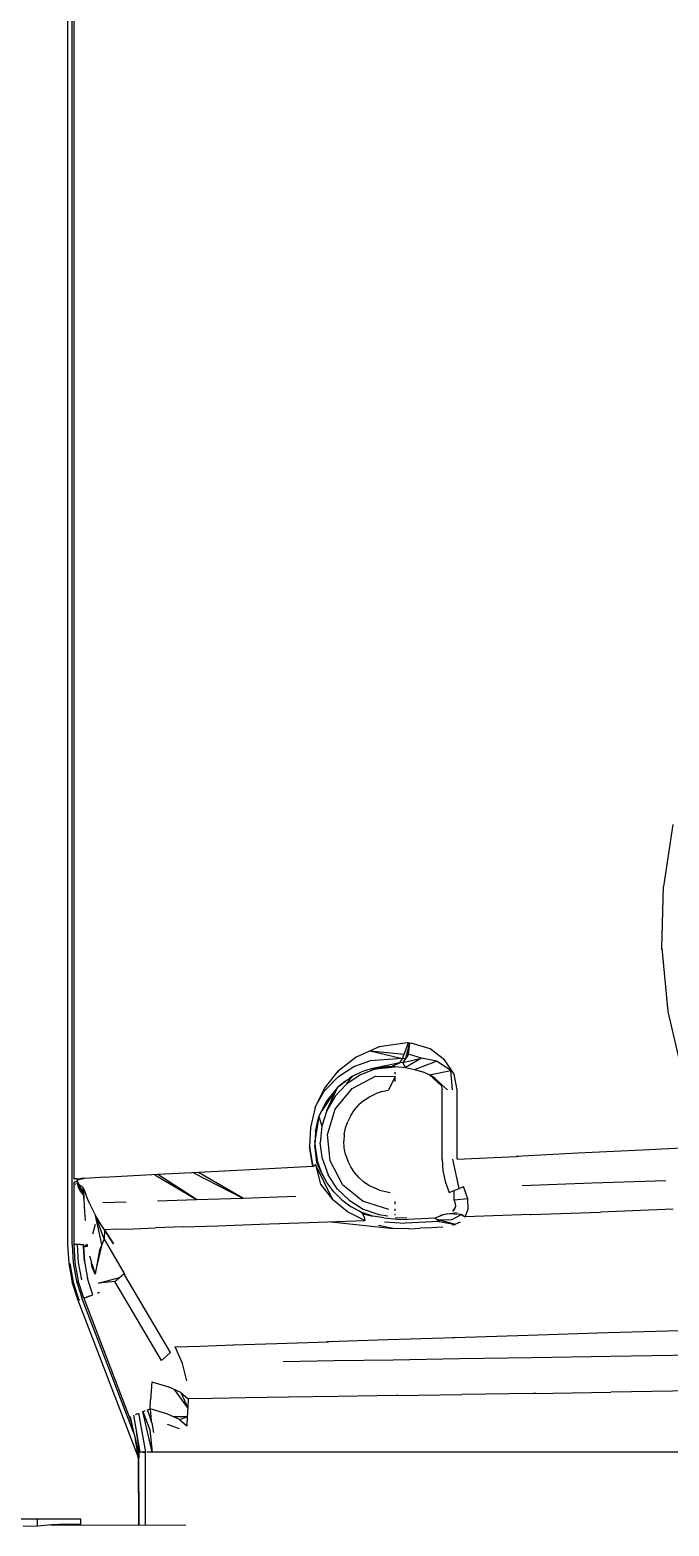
# Model space of a CAD drawing. Header units: millimetres. Extents: x -57554 to 16546, y 2142 to 98430.
# Drawn here: x -25948 to -25732, y 75161 to 75668 of the extents above; entities that cross this region are included whole.
import ezdxf

# ---------------------------------------------------------------- set-up
doc = ezdxf.new("R2010")
doc.units = ezdxf.units.MM

msp = doc.modelspace()

# ---------------------------------------------------------------- linework, layer by layer
at = {"color": 2, "linetype": 'Continuous'}
for p, q in [((-25935.37, 76247.19), (-25935.37, 75256.56)), ((-25933.87, 75256.56), (-25933.87, 76247.19)), ((-25933.33, 76061.5), (-25933.33, 75278.81)), ((-25730.28, 75398.76), (-25733.49, 75377.8)), ((-25734.09, 75356.86), (-25733.49, 75377.8)), ((-25734.04, 75356.34), (-25734.09, 75356.86)), ((-25734.09, 75356.86), (-25732.02, 75335.44)), ((-25732.02, 75335.44), (-25726.86, 75313.1)), ((-25837.6, 75320.02), (-25843.7, 75315.18)), ((-25829.85, 75323.49), (-25837.6, 75320.02)), ((-25832.91, 75322.12), (-25821.98, 75319.47)), ((-25832.91, 75322.12), (-25821.34, 75321.04)), ((-25820.3, 75324.86), (-25829.85, 75323.49)), ((-25821.92, 75319.56), (-25819.85, 75324.84)), ((-25819.83, 75321.01), (-25821.8, 75318.14)), ((-25820.75, 75319.67), (-25819.39, 75324.81)), ((-25820.3, 75324.86), (-25819.85, 75324.84)), ((-25819.85, 75324.84), (-25819.39, 75324.81)), ((-25819.83, 75321.01), (-25819.39, 75324.81)), ((-25815.52, 75319.66), (-25819.83, 75321.01)), ((-25819.39, 75324.81), (-25818.94, 75324.76)), ((-25812.55, 75322.75), (-25818.94, 75324.76)), ((-25807.64, 75319.07), (-25812.55, 75322.75)), ((-25848.32, 75309.37), (-25843.7, 75315.18)), ((-25843.7, 75315.18), (-25844.07, 75314.73)), ((-25843.62, 75313.44), (-25838.4, 75316.77)), ((-25838.81, 75313.51), (-25835.81, 75314.98)), ((-25838.4, 75316.77), (-25832.96, 75318.76)), ((-25830.98, 75316.02), (-25836.2, 75313.97)), ((-25832.54, 75316.07), (-25835.81, 75314.98)), ((-25821.98, 75319.47), (-25832.96, 75318.76)), ((-25822.85, 75318.11), (-25832.54, 75316.07)), ((-25832.54, 75316.07), (-25829.03, 75316.73)), ((-25824.37, 75316.65), (-25831.68, 75315.74)), ((-25830.98, 75316.02), (-25825.42, 75316.87)), ((-25830.98, 75316.02), (-25825.43, 75316.87)), ((-25829.03, 75316.73), (-25830.98, 75316.02)), ((-25830.98, 75316.02), (-25824.37, 75316.65)), ((-25829.03, 75316.73), (-25825.44, 75316.88)), ((-25829.03, 75316.73), (-25825.42, 75316.88)), ((-25822.85, 75318.11), (-25825.43, 75316.87)), ((-25825.43, 75316.87), (-25825.37, 75316.88)), ((-25825.43, 75316.87), (-25825.08, 75316.87)), ((-25825.38, 75316.88), (-25822.85, 75318.11)), ((-25825.08, 75316.87), (-25824.72, 75316.86)), ((-25824.72, 75316.86), (-25824.37, 75316.84)), ((-25824.37, 75316.84), (-25820.92, 75316.46)), ((-25824.37, 75314.17), (-25824.37, 75314.86)), ((-25824.37, 75314.55), (-25824.37, 75314.86)), ((-25822.85, 75318.11), (-25821.92, 75319.56)), ((-25821.8, 75318.14), (-25822.85, 75318.11)), ((-25821.92, 75319.56), (-25820.75, 75319.67)), ((-25821.8, 75318.14), (-25815.52, 75319.66)), ((-25820.92, 75316.46), (-25821.8, 75318.14)), ((-25815.52, 75319.66), (-25820.92, 75316.46)), ((-25820.92, 75316.46), (-25817.83, 75315.83)), ((-25817.83, 75315.83), (-25810.35, 75318.62)), ((-25817.83, 75315.83), (-25815.13, 75314.99)), ((-25810.35, 75318.62), (-25815.52, 75319.66)), ((-25812.82, 75313.99), (-25815.13, 75314.99)), ((-25812.82, 75313.99), (-25805.58, 75315.49)), ((-25805.58, 75315.49), (-25810.35, 75318.62)), ((-25804.45, 75314.22), (-25807.64, 75319.07)), ((-25804.92, 75308.91), (-25805.58, 75315.49)), ((-25848.41, 75308.49), (-25843.62, 75313.44)), ((-25840.85, 75310.82), (-25844.69, 75306.73)), ((-25841.51, 75311.73), (-25843.91, 75309.68)), ((-25843.18, 75310.3), (-25843.91, 75309.68)), ((-25838.81, 75313.51), (-25843.18, 75310.3)), ((-25841.51, 75311.73), (-25838.81, 75313.51)), ((-25836.2, 75313.97), (-25840.85, 75310.82)), ((-25840.85, 75310.82), (-25838.81, 75313.51)), ((-25838.98, 75309.35), (-25831.04, 75313.58)), ((-25831.04, 75313.58), (-25824.37, 75313.42)), ((-25824.37, 75313.42), (-25826.64, 75308.76)), ((-25824.37, 75314.17), (-25824.37, 75314.55)), ((-25824.37, 75312.59), (-25824.37, 75313.42)), ((-25824.37, 75311.72), (-25824.37, 75312.59)), ((-25812.82, 75313.99), (-25808.72, 75310.23)), ((-25810.94, 75312.84), (-25812.82, 75313.99)), ((-25809.56, 75311.56), (-25810.94, 75312.84)), ((-25806.64, 75308.91), (-25809.56, 75311.56)), ((-25809.56, 75311.56), (-25808.72, 75310.23)), ((-25808.72, 75310.23), (-25808.45, 75308.91)), ((-25803.38, 75308.91), (-25804.45, 75314.22)), ((-25851.47, 75302.89), (-25848.32, 75309.37)), ((-25850.53, 75304.82), (-25848.41, 75308.49)), ((-25847.73, 75304.99), (-25850.22, 75299.88)), ((-25843.91, 75309.68), (-25849.28, 75301.8)), ((-25843.91, 75309.68), (-25847.73, 75304.99)), ((-25847.54, 75301.9), (-25843.91, 75309.68)), ((-25844.69, 75306.73), (-25847.54, 75301.9)), ((-25844.7, 75302.4), (-25838.98, 75309.35)), ((-25834.97, 75305.31), (-25836.68, 75303.81)), ((-25834.97, 75305.31), (-25833.07, 75306.57)), ((-25833.07, 75306.57), (-25831.03, 75307.58)), ((-25828.87, 75308.31), (-25831.03, 75307.58)), ((-25828.87, 75308.31), (-25826.64, 75308.76)), ((-25808.45, 75285.38), (-25808.45, 75308.91)), ((-25803.38, 75285.38), (-25803.38, 75308.91)), ((-25851.47, 75302.89), (-25853.12, 75296.18)), ((-25850.22, 75299.88), (-25851.58, 75291.5)), ((-25851.45, 75294.83), (-25850.22, 75299.88)), ((-25850.22, 75299.88), (-25849.26, 75296.56)), ((-25847.54, 75301.9), (-25849.26, 75296.56)), ((-25847.32, 75293.79), (-25844.7, 75302.4)), ((-25839.45, 75300.2), (-25840.45, 75298.16)), ((-25839.45, 75300.2), (-25838.18, 75302.1)), ((-25838.18, 75302.1), (-25836.68, 75303.81)), ((-25853.12, 75296.18), (-25853.39, 75289.57)), ((-25851.45, 75294.83), (-25851.63, 75290.14)), ((-25849.26, 75296.56), (-25849.76, 75290.97)), ((-25841.63, 75293.77), (-25841.18, 75296)), ((-25841.18, 75296), (-25840.45, 75298.16)), ((-25853.39, 75289.57), (-25852.34, 75282.91)), ((-25852.34, 75282.91), (-25853.39, 75289.57)), ((-25850.92, 75284.27), (-25851.63, 75290.14)), ((-25851.63, 75290.14), (-25850.87, 75285.25)), ((-25850.87, 75285.25), (-25851.58, 75291.5)), ((-25849.02, 75285.4), (-25849.76, 75290.97)), ((-25846.45, 75284.83), (-25847.32, 75293.79)), ((-25841.63, 75293.77), (-25841.78, 75291.5)), ((-25841.63, 75289.23), (-25841.78, 75291.5)), ((-25717.81, 75289.64), (-25740.56, 75288.52)), ((-25850.87, 75285.25), (-25850.78, 75284.86)), ((-25850.78, 75284.86), (-25849.43, 75281.07)), ((-25849.02, 75285.4), (-25847.08, 75280.14)), ((-25842.22, 75276.89), (-25846.45, 75284.83)), ((-25841.18, 75286.99), (-25841.63, 75289.23)), ((-25841.18, 75286.99), (-25840.45, 75284.84)), ((-25839.45, 75282.79), (-25840.45, 75284.84)), ((-25808.45, 75285.38), (-25808.2, 75281.62)), ((-25802.73, 75275.53), (-25804.91, 75285.38)), ((-25803.38, 75285.38), (-25783.44, 75286.38)), ((-25762.47, 75287.43), (-25783.44, 75286.38)), ((-25783.44, 75286.38), (-25782.52, 75286.43)), ((-25740.56, 75288.52), (-25762.47, 75287.43)), ((-25915.11, 75279.69), (-25923.24, 75279.27)), ((-25904.77, 75280.22), (-25915.11, 75279.69)), ((-25905.87, 75280.17), (-25891.7, 75271.76)), ((-25891.05, 75280.93), (-25904.77, 75280.22)), ((-25891.7, 75271.76), (-25904.77, 75280.22)), ((-25892.7, 75280.84), (-25876.04, 75272.27)), ((-25873.62, 75281.82), (-25891.05, 75280.93)), ((-25876.04, 75272.27), (-25891.05, 75280.93)), ((-25852.34, 75282.91), (-25873.62, 75281.82)), ((-25852.34, 75282.91), (-25851.45, 75283.6)), ((-25852.34, 75282.91), (-25851.45, 75283.6)), ((-25851.45, 75283.6), (-25849.66, 75277)), ((-25845.52, 75271.7), (-25851.45, 75283.6)), ((-25849.43, 75281.07), (-25850.92, 75284.27)), ((-25847.55, 75277.54), (-25849.44, 75281.11)), ((-25847.55, 75277.54), (-25849.43, 75281.07)), ((-25844.04, 75275.43), (-25847.08, 75280.14)), ((-25838.18, 75280.9), (-25839.45, 75282.79)), ((-25836.68, 75279.19), (-25838.18, 75280.9)), ((-25808.2, 75281.62), (-25807.42, 75277.85)), ((-25933.33, 75278.81), (-25933, 75278.81)), ((-25932.7, 75277.73), (-25933.31, 75277.68)), ((-25933.31, 75277.68), (-25933.3, 75277.45)), ((-25933.3, 75277.45), (-25933.3, 75277.22)), ((-25933.3, 75277.22), (-25933.3, 75276.99)), ((-25932.97, 75276.99), (-25933.3, 75277.22)), ((-25933.3, 75277.22), (-25932.69, 75276.99)), ((-25933.3, 75276.99), (-25933.3, 75256.56)), ((-25932.71, 75278.81), (-25933, 75278.81)), ((-25932.49, 75278.81), (-25932.71, 75278.81)), ((-25932.3, 75277.76), (-25932.7, 75277.73)), ((-25932.32, 75278.81), (-25932.49, 75278.81)), ((-25932.21, 75278.81), (-25932.32, 75278.81)), ((-25932.3, 75277.76), (-25932.14, 75277.8)), ((-25932.16, 75278.47), (-25929.5, 75278.95)), ((-25930.79, 75278.88), (-25932.16, 75278.47)), ((-25932.16, 75278.81), (-25930.79, 75278.88)), ((-25932.16, 75278.47), (-25932.16, 75278.81)), ((-25932.15, 75278.13), (-25932.16, 75278.47)), ((-25932.15, 75278.13), (-25932.14, 75277.8)), ((-25930.03, 75274.04), (-25932.14, 75277.8)), ((-25932.14, 75277.8), (-25931.7, 75277.09)), ((-25932.13, 75277.26), (-25931.68, 75275.73)), ((-25930.98, 75274.47), (-25932.13, 75277.26)), ((-25930.03, 75273.21), (-25932.13, 75277.26)), ((-25931.02, 75276.39), (-25931.7, 75277.09)), ((-25931.68, 75275.73), (-25930.98, 75274.47)), ((-25930.1, 75275.7), (-25931.02, 75276.39)), ((-25930.98, 75274.47), (-25930.03, 75273.21)), ((-25927.76, 75279.04), (-25930.79, 75278.88)), ((-25930.05, 75274.87), (-25930.1, 75275.7)), ((-25929.94, 75272.14), (-25930.1, 75275.7)), ((-25930.1, 75275.7), (-25929.25, 75273.6)), ((-25930.05, 75274.87), (-25929.94, 75272.14)), ((-25922.65, 75279.3), (-25927.76, 75279.04)), ((-25849.66, 75277), (-25845.65, 75271.81)), ((-25845.19, 75274.36), (-25847.55, 75277.54)), ((-25845.19, 75274.36), (-25842.42, 75271.61)), ((-25840.03, 75271.5), (-25844.04, 75275.43)), ((-25842.22, 75276.89), (-25835.27, 75271.17)), ((-25834.97, 75277.69), (-25836.68, 75279.19)), ((-25833.07, 75276.42), (-25834.97, 75277.69)), ((-25829.71, 75274.93), (-25833.07, 75276.42)), ((-25829.71, 75274.93), (-25826.1, 75274.18)), ((-25807.42, 75277.85), (-25806.1, 75274.09)), ((-25806.1, 75274.09), (-25802.73, 75275.53)), ((-25804.41, 75271.53), (-25804.37, 75274.83)), ((-25802.73, 75275.53), (-25801.29, 75276.15)), ((-25799.83, 75271.96), (-25801.29, 75276.15)), ((-25781.38, 75276.54), (-25757.6, 75277.36)), ((-25757.6, 75277.36), (-25732.68, 75278.22)), ((-25929.94, 75272.14), (-25929.78, 75269.45)), ((-25929.78, 75269.45), (-25929.46, 75264.63)), ((-25929.25, 75273.6), (-25929.34, 75273.82)), ((-25928.22, 75270.9), (-25929.25, 75273.6)), ((-25928.42, 75271.42), (-25928.22, 75270.9)), ((-25928.22, 75270.9), (-25925.98, 75266.38)), ((-25923.46, 75270.73), (-25915.5, 75270.98)), ((-25904.89, 75271.33), (-25891.7, 75271.76)), ((-25891.7, 75271.76), (-25876.04, 75272.27)), ((-25876.04, 75272.27), (-25858.04, 75272.87)), ((-25840.55, 75267.62), (-25845.65, 75271.81)), ((-25842.42, 75271.61), (-25839.34, 75269.34)), ((-25840.03, 75271.5), (-25835.25, 75268.55)), ((-25835.71, 75267.42), (-25839.34, 75269.34)), ((-25836.06, 75267.59), (-25839.34, 75269.34)), ((-25835.27, 75271.17), (-25826.66, 75268.55)), ((-25824.43, 75274.19), (-25824.37, 75274.18)), ((-25824.37, 75270.21), (-25824.37, 75271.13)), ((-25799.83, 75271.96), (-25804.41, 75271.53)), ((-25804.41, 75271.53), (-25804.03, 75270.4)), ((-25803.98, 75269.43), (-25804.25, 75268.56)), ((-25804.24, 75268.59), (-25803.98, 75269.43)), ((-25804.03, 75270.4), (-25803.98, 75269.43)), ((-25799.63, 75268.51), (-25799.83, 75271.96)), ((-25923.79, 75256.52), (-25925.98, 75266.38)), ((-25923.02, 75258.39), (-25925.98, 75266.38)), ((-25925.06, 75264.84), (-25925.98, 75266.38)), ((-25924.02, 75263.22), (-25925.06, 75264.84)), ((-25853.64, 75263.95), (-25834.68, 75264.63)), ((-25846.11, 75264.22), (-25825.04, 75261.95)), ((-25834.68, 75264.63), (-25840.55, 75267.62)), ((-25836.06, 75267.59), (-25835.71, 75267.42)), ((-25835.37, 75266.93), (-25836.06, 75267.59)), ((-25832, 75266.18), (-25835.71, 75267.42)), ((-25835.37, 75266.93), (-25832, 75266.18)), ((-25834.9, 75265.92), (-25835.37, 75266.93)), ((-25835.25, 75268.55), (-25829.95, 75266.72)), ((-25834.88, 75265.78), (-25834.9, 75265.92)), ((-25834.9, 75265.92), (-25834.68, 75264.63)), ((-25828.19, 75265.55), (-25832, 75266.18)), ((-25829.95, 75266.72), (-25826.89, 75266.23)), ((-25828.19, 75265.55), (-25822.6, 75265.02)), ((-25827.96, 75264.24), (-25821.01, 75263.73)), ((-25824.37, 75267.9), (-25824.37, 75268.58)), ((-25824.37, 75268.44), (-25824.37, 75268.58)), ((-25824.37, 75267.9), (-25824.37, 75268.44)), ((-25824.37, 75266.46), (-25824.37, 75266.83)), ((-25824.37, 75265.53), (-25820.49, 75265.73)), ((-25822.6, 75265.02), (-25810.9, 75265.59)), ((-25809.4, 75264.32), (-25821.01, 75263.73)), ((-25810.9, 75265.59), (-25808.23, 75266.56)), ((-25810.9, 75265.59), (-25810.17, 75264.97)), ((-25810.9, 75265.59), (-25809.4, 75264.32)), ((-25803.99, 75263.34), (-25810.15, 75264.96)), ((-25810.15, 75264.96), (-25805.34, 75264.88)), ((-25809.4, 75264.32), (-25803.99, 75263.34)), ((-25806.57, 75266.92), (-25809.19, 75266.35)), ((-25806.57, 75266.92), (-25803.4, 75267.37)), ((-25801.99, 75266.71), (-25806.57, 75266.92)), ((-25805.34, 75264.88), (-25801.99, 75266.71)), ((-25804.86, 75267.81), (-25804.26, 75268.56)), ((-25804.25, 75268.56), (-25804.86, 75267.81)), ((-25801.38, 75266.3), (-25801.99, 75266.71)), ((-25801.99, 75266.71), (-25800.7, 75265.85)), ((-25801.38, 75266.3), (-25800.7, 75265.85)), ((-25800.7, 75265.85), (-25799.63, 75268.51)), ((-25778.39, 75266.66), (-25800.7, 75265.85)), ((-25778.71, 75266.65), (-25778.39, 75266.66)), ((-25778.39, 75266.66), (-25754.84, 75267.53)), ((-25730.19, 75268.45), (-25754.84, 75267.53)), ((-25926, 75263.3), (-25926.92, 75259.99)), ((-25922.85, 75261.54), (-25924.02, 75263.22)), ((-25922.85, 75261.54), (-25923.02, 75258.39)), ((-25922.85, 75261.53), (-25923.02, 75258.39)), ((-25918.73, 75261.68), (-25922.85, 75261.54)), ((-25922.85, 75261.54), (-25919.8, 75256.73)), ((-25919.8, 75256.73), (-25922.85, 75261.53)), ((-25918.73, 75261.68), (-25913.05, 75261.87)), ((-25913.05, 75261.87), (-25905.6, 75262.13)), ((-25896.16, 75262.46), (-25905.6, 75262.13)), ((-25896.16, 75262.46), (-25884.44, 75262.86)), ((-25884.44, 75262.86), (-25870.23, 75263.36)), ((-25870.23, 75263.36), (-25853.64, 75263.95)), ((-25825.04, 75261.95), (-25830.02, 75262.92)), ((-25819.78, 75261.8), (-25825.04, 75261.95)), ((-25819.78, 75261.8), (-25815.98, 75262.01)), ((-25812.13, 75262.21), (-25815.98, 75262.01)), ((-25808.23, 75262.41), (-25812.13, 75262.21)), ((-25802.37, 75264.07), (-25804.92, 75262.92)), ((-25935.37, 75256.56), (-25934.97, 75250.1)), ((-25933.87, 75256.56), (-25933.49, 75250.28)), ((-25933.3, 75256.56), (-25932.92, 75250.35)), ((-25933.3, 75256.56), (-25932.97, 75256.56)), ((-25932.69, 75256.56), (-25932.97, 75256.56)), ((-25932.46, 75256.56), (-25932.69, 75256.56)), ((-25932.29, 75256.56), (-25932.46, 75256.56)), ((-25932.18, 75256.56), (-25932.29, 75256.56)), ((-25932.18, 75256.56), (-25932.13, 75256.56)), ((-25932.13, 75256.56), (-25931.76, 75250.49)), ((-25931.67, 75256.56), (-25932.13, 75256.56)), ((-25931.55, 75256.56), (-25931.67, 75256.56)), ((-25930.97, 75256.56), (-25931.67, 75256.56)), ((-25930.97, 75256.56), (-25931.55, 75256.56)), ((-25930.97, 75256.56), (-25930.03, 75256.56)), ((-25930.02, 75255.8), (-25930.03, 75256.56)), ((-25930.02, 75255.8), (-25929.67, 75250.75)), ((-25929.67, 75250.75), (-25929.98, 75255.8)), ((-25928.71, 75256.56), (-25929.79, 75255.8)), ((-25929.79, 75255.8), (-25929.36, 75255.81)), ((-25929.36, 75255.81), (-25928.71, 75256.56)), ((-25928.75, 75255.81), (-25929.36, 75255.81)), ((-25928.71, 75256.55), (-25928.75, 75255.81)), ((-25926.07, 75246.47), (-25923.53, 75257.14)), ((-25924.55, 75254.65), (-25926.07, 75246.47)), ((-25923.02, 75258.39), (-25924.55, 75254.65)), ((-25923.02, 75258.39), (-25916.28, 75246.67)), ((-25934.97, 75250.1), (-25933.8, 75243.73)), ((-25934.64, 75250.14), (-25933.47, 75243.82)), ((-25933.49, 75250.28), (-25932.34, 75244.1)), ((-25932.92, 75250.35), (-25931.79, 75244.23)), ((-25931.76, 75250.49), (-25930.65, 75244.52)), ((-25929.67, 75250.75), (-25928.61, 75245.03)), ((-25927.92, 75252.68), (-25927.34, 75250.53)), ((-25927.09, 75248.87), (-25927.34, 75250.53)), ((-25927.25, 75249.88), (-25927.34, 75250.53)), ((-25926.07, 75246.47), (-25927.25, 75249.88)), ((-25927.17, 75250), (-25926.07, 75246.47)), ((-25932.34, 75244.1), (-25930.45, 75238.1)), ((-25929.92, 75238.3), (-25931.79, 75244.23)), ((-25926.86, 75239.48), (-25928.61, 75245.03)), ((-25926.07, 75246.47), (-25927.09, 75248.87)), ((-25924.87, 75243.39), (-25917.84, 75245.31)), ((-25919.33, 75243.99), (-25924.87, 75243.39)), ((-25919.33, 75243.99), (-25916.28, 75246.67)), ((-25919.07, 75243.46), (-25919.33, 75243.99)), ((-25916.28, 75246.67), (-25915.99, 75246.15)), ((-25900.49, 75219.97), (-25915.99, 75246.15)), ((-25931.85, 75237.56), (-25933.8, 75243.73)), ((-25933.47, 75243.82), (-25931.54, 75237.68)), ((-25928.83, 75238.72), (-25928.4, 75238.89)), ((-25928.4, 75238.89), (-25927.74, 75239.14)), ((-25928.28, 75238.93), (-25928.4, 75238.89)), ((-25927.74, 75239.14), (-25928.28, 75238.93)), ((-25927.74, 75239.14), (-25926.86, 75239.48)), ((-25925.27, 75240.09), (-25924.56, 75240.36)), ((-25925.27, 75240.09), (-25924.72, 75240.3)), ((-25924.72, 75240.3), (-25924.56, 75240.36)), ((-25903.52, 75217.27), (-25919.07, 75243.46)), ((-25911.64, 75184.92), (-25931.85, 75237.56)), ((-25931.38, 75237.74), (-25931.22, 75237.8)), ((-25912.98, 75192.6), (-25930.45, 75238.1)), ((-25929.61, 75238.42), (-25929.92, 75238.3)), ((-25929.92, 75238.3), (-25914.51, 75198.17)), ((-25929.35, 75238.52), (-25929.61, 75238.42)), ((-25929.14, 75238.6), (-25929.35, 75238.52)), ((-25928.98, 75238.67), (-25929.14, 75238.6)), ((-25928.87, 75238.7), (-25928.98, 75238.67)), ((-25928.87, 75238.7), (-25928.83, 75238.72)), ((-25826.87, 75224.23), (-25847.03, 75223.58)), ((-25804.22, 75224.95), (-25826.87, 75224.23)), ((-25804.22, 75224.95), (-25804.99, 75224.92)), ((-25779.3, 75225.73), (-25804.22, 75224.95)), ((-25752.4, 75226.57), (-25779.3, 75225.73)), ((-25723.84, 75227.44), (-25752.4, 75226.57)), ((-25900.49, 75219.97), (-25903.52, 75217.27)), ((-25898.98, 75221.87), (-25890.61, 75222.15)), ((-25896.44, 75216.21), (-25898.98, 75221.87)), ((-25890.61, 75222.15), (-25879.08, 75222.53)), ((-25879.27, 75222.52), (-25864.49, 75223.01)), ((-25864.49, 75223.01), (-25847.03, 75223.58)), ((-25847.03, 75223.58), (-25847.5, 75223.56)), ((-25778.03, 75218.26), (-25751.45, 75218.69)), ((-25751.45, 75218.69), (-25723.22, 75219.16)), ((-25894.98, 75210.39), (-25896.44, 75216.21)), ((-25862.38, 75216.96), (-25845.07, 75217.22)), ((-25845.07, 75217.22), (-25825.09, 75217.52)), ((-25825.09, 75217.52), (-25802.66, 75217.87)), ((-25802.66, 75217.87), (-25778.03, 75218.26)), ((-25906.89, 75210.06), (-25907.08, 75207)), ((-25906.89, 75210.06), (-25901.2, 75208.38)), ((-25907.45, 75200.87), (-25907.27, 75203.94)), ((-25907.08, 75207), (-25907.27, 75203.94)), ((-25896.98, 75206.42), (-25901.2, 75208.38)), ((-25894.7, 75201.24), (-25899.15, 75207.43)), ((-25896.98, 75206.42), (-25894.7, 75201.24)), ((-25896.98, 75206.42), (-25894.52, 75204.3)), ((-25894.52, 75204.3), (-25894.7, 75201.24)), ((-25886.25, 75204.42), (-25894.52, 75204.3)), ((-25875.02, 75204.58), (-25886.31, 75204.42)), ((-25860.49, 75204.8), (-25875.02, 75204.58)), ((-25843.67, 75205.05), (-25860.76, 75204.8)), ((-25823.97, 75205.35), (-25843.67, 75205.05)), ((-25823.97, 75205.35), (-25801.84, 75205.7)), ((-25823.41, 75205.36), (-25823.97, 75205.35)), ((-25777.52, 75206.09), (-25801.84, 75205.7)), ((-25777.52, 75206.09), (-25751.3, 75206.51)), ((-25776.63, 75206.1), (-25777.52, 75206.09)), ((-25723.44, 75206.98), (-25751.3, 75206.51)), ((-25914.2, 75198.28), (-25913.38, 75194.51)), ((-25912.98, 75192.6), (-25914.2, 75198.28)), ((-25910.79, 75186.24), (-25912.99, 75198.75)), ((-25912.33, 75199), (-25911.46, 75199.34)), ((-25912.33, 75199), (-25912.21, 75199.05)), ((-25912.21, 75199.05), (-25911.46, 75199.34)), ((-25908.83, 75186.24), (-25911.26, 75199.41)), ((-25909.85, 75199.95), (-25909.14, 75200.23)), ((-25909.85, 75199.95), (-25909.31, 75200.16)), ((-25906.74, 75186.24), (-25909.85, 75199.95)), ((-25909.85, 75199.95), (-25907.49, 75193.82)), ((-25909.31, 75200.16), (-25909.14, 75200.23)), ((-25908.33, 75200.54), (-25907.45, 75200.87)), ((-25907.87, 75199.29), (-25908.33, 75200.54)), ((-25907.46, 75198.03), (-25907.87, 75199.29)), ((-25901.72, 75199.2), (-25907.45, 75200.87)), ((-25907.45, 75200.87), (-25907.32, 75199.51)), ((-25907.32, 75199.51), (-25907.2, 75198.13)), ((-25897.48, 75197.23), (-25901.72, 75199.2)), ((-25894.7, 75201.24), (-25894.87, 75198.18)), ((-25914.51, 75198.17), (-25913.89, 75196.37)), ((-25913.89, 75196.37), (-25913.46, 75194.81)), ((-25913.38, 75194.51), (-25912.98, 75192.6)), ((-25907.49, 75193.82), (-25906.74, 75186.24)), ((-25907.09, 75196.76), (-25907.46, 75198.03)), ((-25907.1, 75196.9), (-25907.46, 75198.03)), ((-25907.2, 75198.13), (-25907.09, 75196.76)), ((-25906.88, 75196.18), (-25907.09, 75196.76)), ((-25906.88, 75196.18), (-25906.3, 75192.86)), ((-25897.52, 75194.07), (-25901.59, 75195.52)), ((-25894.87, 75198.18), (-25899.6, 75198.22)), ((-25897.48, 75197.23), (-25894.87, 75198.18)), ((-25897.48, 75197.23), (-25895.04, 75195.11)), ((-25894.87, 75198.18), (-25895.04, 75195.11)), ((-25912.98, 75192.6), (-25912.44, 75190.45)), ((-25911.57, 75185.67), (-25912.44, 75190.45)), ((-25912.44, 75190.45), (-25912.09, 75188.77)), ((-25912.09, 75188.77), (-25911.86, 75187.53)), ((-25911.49, 75189.6), (-25911.89, 75192.45)), ((-25911.3, 75187.29), (-25911.56, 75190.62)), ((-25911.7, 75186.53), (-25911.86, 75187.53)), ((-25911.86, 75187.53), (-25911.42, 75185.21)), ((-25911.42, 75185.21), (-25911.7, 75186.53)), ((-25911.7, 75186.53), (-25911.6, 75185.91)), ((-25911.49, 75184.44), (-25911.64, 75184.92)), ((-25911.6, 75185.91), (-25911.42, 75185.21)), ((-25911.52, 75187.13), (-25911.31, 75186.71)), ((-25911.42, 75185.21), (-25911.52, 75187.13)), ((-25911.52, 75187.13), (-25911.31, 75186.69)), ((-25911.4, 75183.95), (-25911.49, 75184.44)), ((-25911.37, 75183.45), (-25911.4, 75183.95)), ((-25911.36, 75183.76), (-25911.37, 75183.45)), ((-25911.21, 75161.53), (-25911.37, 75183.45)), ((-25911.34, 75184.02), (-25911.36, 75183.76)), ((-25911.3, 75184.24), (-25911.34, 75184.02)), ((-25911.3, 75183.3), (-25911.33, 75184.71)), ((-25911.31, 75186.71), (-25911.29, 75187.25)), ((-25911.25, 75186.64), (-25911.31, 75186.71)), ((-25911.31, 75186.69), (-25911.25, 75186.64)), ((-25911.31, 75186.69), (-25911.22, 75186.24)), ((-25911.28, 75184.5), (-25911.3, 75184.24)), ((-25911.18, 75161.53), (-25911.3, 75184.24)), ((-25911.25, 75186.64), (-25911.29, 75187.25)), ((-25911.25, 75185.17), (-25911.28, 75184.5)), ((-25911.25, 75186.64), (-25910.79, 75186.24)), ((-25911.22, 75186.24), (-25911.25, 75185.17)), ((-25911.22, 75186.24), (-25911.23, 75186.62)), ((-25910.79, 75186.24), (-25911.22, 75186.24)), ((-25910.05, 75186.24), (-25910.79, 75186.24)), ((-25910.05, 75186.24), (-25909.85, 75186.24)), ((-25909.87, 75186.24), (-25910.05, 75186.24)), ((-25909.85, 75186.24), (-25909.76, 75186.24)), ((-25909.83, 75186.24), (-25909.03, 75186.24)), ((-25909.03, 75186.24), (-25909.76, 75186.24)), ((-25909.03, 75161.52), (-25909.03, 75186.24)), ((-25502.52, 75186.24), (-25908.42, 75186.24)), ((-25930.88, 75163.5), (-25960.34, 75163.5)), ((-25945.61, 75161.17), (-25945.61, 75163.5)), ((-25930.88, 75161.79), (-25930.88, 75163.5)), ((-25950.5, 75161.28), (-25945.61, 75161.17)), ((-25940.7, 75161.62), (-25945.61, 75161.17)), ((-25941.15, 75161.58), (-25937.27, 75161.57)), ((-25935.79, 75161.82), (-25940.7, 75161.62)), ((-25937.27, 75161.57), (-25895.3, 75161.5)), ((-25935.79, 75161.82), (-25930.88, 75161.79))]:
    msp.add_line(p, q, dxfattribs=at)

doc.saveas('drawing.dxf')
